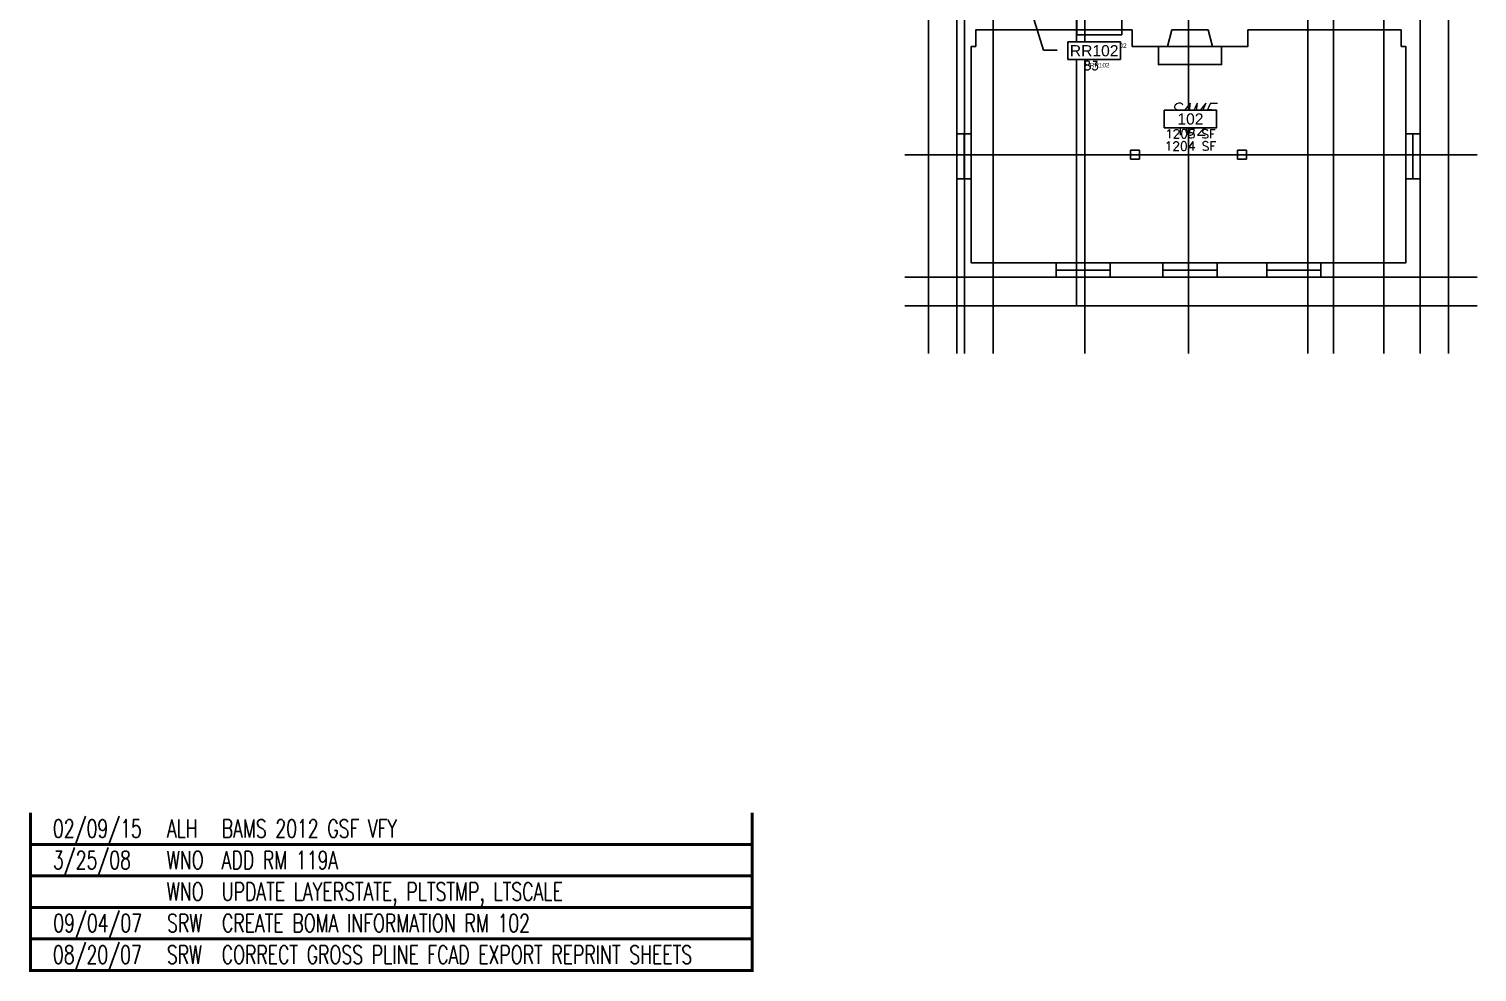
# Model space of a CAD drawing. Header units: inches. Extents: x 3065842 to 3066151, y 1245233 to 1245511.
# Drawn here: x 3065842.3 to 3066002.8, y 1245233.3 to 1245337.9 of the extents above; entities that cross this region are included whole.
import ezdxf
from ezdxf import colors
from ezdxf.entities.mleader import LeaderData, LeaderLine
from ezdxf.enums import TextEntityAlignment as Align
from ezdxf.math import Vec2, Vec3

# ---------------------------------------------------------------- set-up
doc = ezdxf.new("R2010")
doc.units = ezdxf.units.IN
doc.header["$MEASUREMENT"] = 0
doc.set_wipeout_variables(frame=1)
for name, color, linetype in [('A-ANNO-REVS', 1, 'Continuous'), ('A-ANNO-RMNO', 4, 'Continuous'), ('A-ANNO-RMNO-OLD', 4, 'Continuous'), ('A-ANNO-RMSF', 4, 'Continuous'), ('A-FLOR-LEVL', 3, 'Continuous'), ('A-GLAZ', 2, 'Continuous'), ('A-SPAC-ANOT', 7, 'Continuous'), ('A-SPAC-GROS', 6, 'Continuous'), ('A-SPAC-PPLN-AREA', 3, 'Continuous'), ('A-SPAC-RMBX', 4, 'Continuous'), ('A-SPAC-RMDR', 7, 'Continuous'), ('A-SPAC-RMNO', 4, 'Continuous'), ('A-SPAC-RMTW', 4, 'Continuous'), ('A-SPAC-WPBX', 4, 'Continuous'), ('A-WALL', 7, 'Continuous'), ('P-FIXT', 3, 'Continuous'), ('S-COLS', 5, 'Continuous'), ('S-GRID', 1, 'Continuous')]:
    doc.layers.add(name, color=color, linetype=linetype)
doc.styles.add('FAI1', font='arial.ttf')
doc.styles.add('REVISION', font='simplex', dxfattribs={"width": 0.7})
doc.styles.add('REVS', font='romans.shx', dxfattribs={"width": 0.7})
doc.styles.add('RMTAG-OLDNUM', font='complex.shx', dxfattribs={"oblique": 25, "height": 17})
doc.styles.add('RMTAG-RMNUM', font='simplex', dxfattribs={"height": 17})
doc.styles.add('RMTAG-SQFT', font='simplex', dxfattribs={"height": 12})
doc.styles.add('ROMANS', font='romans.shx')
doc.styles.add('SIMPLEX', font='simplex')

# ---------------------------------------------------------------- blocks, each defined once
blk = doc.blocks.new('RMTAG3')
at = {"layer": 'A-ANNO-RMNO', "style": 'RMTAG-RMNUM'}
blk.add_attdef('ROOM#', text='', height=17, dxfattribs=at).set_placement((0, 0), align=Align.BOTTOM_CENTER)
at = {"layer": 'A-ANNO-RMNO-OLD', "style": 'RMTAG-OLDNUM', "oblique": 25}
blk.add_attdef('OLDROOM#', text='', height=17, dxfattribs=at).set_placement((0, 25.5), align=Align.BOTTOM_CENTER)
at = {"layer": 'A-ANNO-RMSF', "style": 'RMTAG-SQFT'}
blk.add_attdef('SQ-FT', text='', height=12, dxfattribs=at).set_placement((0, -19), align=Align.BOTTOM_CENTER)
blk = doc.blocks.new('AWI002')
blk.add_line((-0.5, -1), (0.5, -1))
blk = doc.blocks.new('FMGRM1')
at = {"style": 'FAI1'}
for tag, p in [('DATA1', (0, -0.284)), ('DATA2', (0, -0.443)), ('DATA3', (0, -0.602)), ('DATA4', (0, -0.762)), ('DATA5', (0, -0.921))]:
    blk.add_attdef(tag, text='', height=0.117, dxfattribs=at).set_placement(p, align=Align.CENTER)
at = {"layer": 'A-SPAC-RMDR', "style": 'FAI1'}
blk.add_attdef('RMDOOR', text='', height=0.08, dxfattribs=at).set_placement((0, 0.257), align=Align.MIDDLE)
at = {"layer": 'A-SPAC-RMNO', "style": 'FAI1'}
blk.add_attdef('RMNUMB', text='', height=0.16, dxfattribs=at).set_placement((0, 0), align=Align.MIDDLE)
at = {"linetype": 'Continuous'}
blk.add_wipeout([(-0.375, -0.125), (0.375, -0.125), (0.375, 0.125), (-0.375, 0.125)], dxfattribs=at).dxf.layer = 'A-SPAC-WPBX'
at = {"layer": 'A-SPAC-RMBX', "linetype": 'Continuous'}
blk.add_lwpolyline([(-0.375, 0.125), (0.375, 0.125), (0.375, -0.125), (-0.375, -0.125)], close=True, dxfattribs=at)
blk = doc.blocks.new('14_revision')
at = {"const_width": 4}
blk.add_lwpolyline([(960, 42), (960, 0), (0, 0), (0, 42)], dxfattribs=at)
at = {"style": 'REVS', "width": 0.7}
for tag, p in [('REVDATE', (29.9, 21.1)), ('REVINITIALS', (181.4, 21.1)), ('REVREASON', (254.4, 21.1))]:
    blk.add_attdef(tag, text='', height=24, dxfattribs=at).set_placement(p, align=Align.MIDDLE_LEFT)
blk = doc.blocks.new('REVISION')
at = {"layer": 'A-ANNO-REVS', "const_width": 4}
blk.add_lwpolyline([(960, 42), (960, 0), (0, 0), (0, 42)], dxfattribs=at)
at = {"layer": 'A-ANNO-REVS', "style": 'REVISION', "width": 0.7}
for tag, p in [('REVDATE', (30.3, 9.1)), ('REVINITIALS', (181.7, 9.1)), ('REVREASON', (254.7, 9.1))]:
    blk.add_attdef(tag, p, '', height=24, dxfattribs=at)
blk = doc.blocks.new('_Dot')
at = {"color": 0, "linetype": 'ByBlock', "lineweight": -2}
blk.add_line((-0.5, 0), (-1, 0), dxfattribs=at)
at = {"color": 0, "linetype": 'ByBlock', "const_width": 0.5}
blk.add_lwpolyline([(-0.25, 0, 1), (0.25, 0, 1)], format="xyb", close=True, dxfattribs=at)

msp = doc.modelspace()

# ---------------------------------------------------------------- linework, layer by layer
at = {"layer": 'A-FLOR-LEVL'}
for p, q in [((3065958.48, 1245337.76), (3065958.48, 1245337.23)), ((3065963.48, 1245337.23), (3065958.48, 1245337.23)), ((3065963.48, 1245337.76), (3065963.48, 1245337.23))]:
    msp.add_line(p, q, dxfattribs=at)
at = {"layer": 'A-GLAZ'}
for p, q in [((3065945.19, 1245326.26), (3065945.19, 1245321.26)), ((3065946.77, 1245326.26), (3065946.77, 1245321.26)), ((3065994.93, 1245326.26), (3065994.93, 1245321.26)), ((3065996.52, 1245326.26), (3065996.52, 1245321.26)), ((3065956.19, 1245311.93), (3065962.19, 1245311.93)), ((3065968.02, 1245311.93), (3065974.02, 1245311.93)), ((3065979.52, 1245311.93), (3065985.52, 1245311.93)), ((3065956.19, 1245310.35), (3065962.19, 1245310.35)), ((3065968.02, 1245310.35), (3065974.02, 1245310.35)), ((3065979.52, 1245310.35), (3065985.52, 1245310.35))]:
    msp.add_line(p, q, dxfattribs=at)
at = {"layer": 'A-SPAC-PPLN-AREA'}
for points in [[(3065956.44, 1245356.14), (3065956.44, 1245359.1), (3065968.17, 1245359.1), (3065968.8, 1245359.1), (3065971.8, 1245359.1), (3065976.44, 1245359.1), (3065976.44, 1245348.76), (3065976.19, 1245348.76), (3065976.19, 1245348.18), (3065962.48, 1245348.18), (3065962.48, 1245346.68), (3065964.48, 1245346.68), (3065964.48, 1245340.23), (3065963.48, 1245340.23), (3065963.48, 1245337.76), (3065958.48, 1245337.76), (3065958.48, 1245340.23), (3065957.48, 1245340.23), (3065957.48, 1245346.68), (3065959.48, 1245346.68), (3065959.48, 1245348.18), (3065956.44, 1245348.18), (3065956.44, 1245351.14)], [(3065994.43, 1245337.76), (3065977.44, 1245337.76), (3065977.44, 1245335.93), (3065974.52, 1245335.93), (3065974.52, 1245333.93), (3065967.52, 1245333.93), (3065967.52, 1245335.93), (3065964.6, 1245335.93), (3065964.6, 1245337.76), (3065947.27, 1245337.76), (3065947.27, 1245335.93), (3065946.77, 1245335.93), (3065946.77, 1245311.93), (3065994.93, 1245311.93), (3065994.93, 1245335.93), (3065994.43, 1245335.93)]]:
    msp.add_lwpolyline(points, close=True, dxfattribs=at)
at = {"layer": 'A-WALL'}
for p, q in [((3065945.19, 1245348.01), (3065945.19, 1245310.35)), ((3065958.48, 1245337.76), (3065958.48, 1245340.23)), ((3065963.48, 1245340.23), (3065963.48, 1245337.76)), ((3065996.52, 1245339.35), (3065996.52, 1245310.35)), ((3065947.27, 1245337.76), (3065958.48, 1245337.76)), ((3065947.27, 1245335.93), (3065947.27, 1245337.76)), ((3065963.48, 1245337.76), (3065964.6, 1245337.76)), ((3065977.44, 1245337.76), (3065994.43, 1245337.76)), ((3065994.43, 1245337.76), (3065990.94, 1245337.76)), ((3065994.43, 1245337.76), (3065994.43, 1245335.93)), ((3065946.77, 1245335.93), (3065947.27, 1245335.93)), ((3065946.77, 1245311.93), (3065946.77, 1245335.93)), ((3065994.43, 1245335.93), (3065994.93, 1245335.93)), ((3065994.93, 1245311.93), (3065994.93, 1245335.93)), ((3065945.19, 1245326.26), (3065946.77, 1245326.26)), ((3065994.93, 1245326.26), (3065996.52, 1245326.26)), ((3065945.19, 1245321.26), (3065946.77, 1245321.26)), ((3065994.93, 1245321.26), (3065996.52, 1245321.26)), ((3065946.77, 1245311.93), (3065994.93, 1245311.93)), ((3065956.19, 1245310.35), (3065956.19, 1245311.93)), ((3065962.19, 1245310.35), (3065962.19, 1245311.93)), ((3065968.02, 1245311.93), (3065968.02, 1245310.35)), ((3065974.02, 1245311.93), (3065974.02, 1245310.35)), ((3065979.52, 1245310.35), (3065979.52, 1245311.93)), ((3065985.52, 1245310.35), (3065985.52, 1245311.93)), ((3065996.52, 1245310.35), (3065945.19, 1245310.35))]:
    msp.add_line(p, q, dxfattribs=at)
at = {"layer": 'P-FIXT'}
for p, q in [((3065964.6, 1245335.93), (3065964.6, 1245337.76)), ((3065968.52, 1245335.93), (3065969.02, 1245337.76)), ((3065969.02, 1245337.76), (3065973.02, 1245337.76)), ((3065973.52, 1245335.93), (3065973.02, 1245337.76)), ((3065977.44, 1245335.93), (3065977.44, 1245337.76)), ((3065964.6, 1245335.93), (3065977.44, 1245335.93)), ((3065967.52, 1245335.93), (3065967.52, 1245333.93)), ((3065974.52, 1245335.93), (3065974.52, 1245333.93)), ((3065967.52, 1245333.93), (3065974.52, 1245333.93))]:
    msp.add_line(p, q, dxfattribs=at)
at = {"layer": 'S-COLS'}
for p, q in [((3065964.44, 1245323.43), (3065964.44, 1245324.43)), ((3065964.44, 1245324.43), (3065965.44, 1245324.43)), ((3065965.44, 1245324.43), (3065965.44, 1245323.43)), ((3065977.27, 1245324.43), (3065976.27, 1245324.43)), ((3065976.27, 1245324.43), (3065976.27, 1245323.43)), ((3065977.27, 1245323.43), (3065977.27, 1245324.43)), ((3065965.44, 1245323.43), (3065964.44, 1245323.43)), ((3065976.27, 1245323.43), (3065977.27, 1245323.43))]:
    msp.add_line(p, q, dxfattribs=at)
at = {"layer": 'S-GRID'}
for p, q in [((3065942.02, 1245508.18), (3065942.02, 1245301.9)), ((3065945.19, 1245508.18), (3065945.19, 1245301.9)), ((3065946.02, 1245508.18), (3065946.02, 1245301.9)), ((3065949.19, 1245508.18), (3065949.19, 1245301.9)), ((3065958.44, 1245307.18), (3065958.44, 1245508.18)), ((3065970.85, 1245508.18), (3065970.85, 1245301.9)), ((3065984.1, 1245508.18), (3065984.1, 1245301.9)), ((3065986.94, 1245508.18), (3065986.94, 1245301.9)), ((3065992.52, 1245508.18), (3065992.52, 1245301.9)), ((3065996.52, 1245508.18), (3065996.52, 1245301.9)), ((3065999.69, 1245508.18), (3065999.69, 1245301.9)), ((3065959.35, 1245499.18), (3065959.35, 1245301.9)), ((3066002.84, 1245323.93), (3065939.4, 1245323.93)), ((3066002.84, 1245310.35), (3065939.4, 1245310.35)), ((3066002.84, 1245307.18), (3065939.4, 1245307.18))]:
    msp.add_line(p, q, dxfattribs=at)

# ---------------------------------------------------------------- block references
at = {"layer": 'A-ANNO-REVS', "xscale": 0.08333333333333333, "yscale": 0.08333333333333333, "zscale": 0.08333333333333333}
for name, p, values in [('14_revision', (3065842.5, 1245247.45), {'REVREASON': 'BAMS 2012 GSF VFY', 'REVINITIALS': 'ALH', 'REVDATE': '02/09/15'}), ('14_revision', (3065842.5, 1245243.95), {'REVREASON': 'ADD RM 119A', 'REVINITIALS': 'WNO', 'REVDATE': '3/25/08'}), ('14_revision', (3065842.5, 1245240.45), {'REVREASON': 'UPDATE LAYERSTATE, PLTSTMP, LTSCALE', 'REVINITIALS': 'WNO'}), ('REVISION', (3065842.5, 1245236.96), {'REVDATE': '09/04/07', 'REVINITIALS': 'SRW', 'REVREASON': 'CREATE BOMA INFORMATION RM 102'}), ('14_revision', (3065842.5, 1245233.46), {'REVREASON': 'CORRECT GROSS PLINE FCAD EXPORT REPRINT SHEETS', 'REVINITIALS': 'SRW', 'REVDATE': '08/20/07'})]:
    msp.add_blockref(name, p, dxfattribs=at).add_auto_attribs(values)
at = {"layer": 'A-ANNO-RMNO', "xscale": 0.08333333333333333, "yscale": 0.08333333333333333, "zscale": 0.08333333333333333}
msp.add_blockref('RMTAG3', (3065971.07, 1245325.66), dxfattribs=at).add_auto_attribs({'OLDROOM#': 'SAME', 'ROOM#': '102', 'SQ-FT': '1204 SF'})
at = {"layer": 'A-GLAZ', "zscale": 3}
for p, xscale, yscale, rotation in [((3065946.77, 1245323.76), -5, 0.7916666666666666, 270), ((3065996.52, 1245323.76), -5, 0.79177075, 270), ((3065959.19, 1245310.35), 6, 0.7916666666666644, 180), ((3065971.02, 1245310.35), 6, 0.7916666666666644, 180), ((3065982.52, 1245310.35), 6, 0.7916666666666666, 180)]:
    msp.add_blockref('AWI002', p, dxfattribs=dict(at, xscale=xscale, yscale=yscale, rotation=rotation))

# ---------------------------------------------------------------- next in the draw order: block references
at = {"layer": 'A-SPAC-RMTW'}
ref = msp.add_blockref('FMGRM1', (3065971.07, 1245327.89), dxfattribs=dict(at, xscale=7.75, yscale=7.75, zscale=7.75))
ref.add_attrib('RMNUMB', '102', dxfattribs={"layer": 'A-SPAC-RMNO', "height": 1.24, "style": 'FAI1'}).set_placement((3065971.07, 1245327.89), align=Align.MIDDLE)
ref.add_attrib('RMDOOR', '102', dxfattribs={"layer": 'A-SPAC-RMDR', "height": 0.5, "style": 'FAI1'}).set_placement((3065963.41, 1245336.02), align=Align.MIDDLE)

# ---------------------------------------------------------------- next in the draw order: block references
ref = msp.add_blockref('FMGRM1', (3065960.4, 1245335.46), dxfattribs=dict(at, xscale=7.75, yscale=7.75, zscale=7.75))
ref.add_attrib('RMNUMB', 'RR102', dxfattribs={"layer": 'A-SPAC-RMNO', "height": 1.24, "style": 'FAI1'}).set_placement((3065960.4, 1245335.46), align=Align.MIDDLE)
ref.add_attrib('RMDOOR', 'RR102', dxfattribs={"layer": 'A-SPAC-RMDR', "height": 0.5, "style": 'FAI1'}).set_placement((3065961.01, 1245333.86), align=Align.MIDDLE)

# ---------------------------------------------------------------- next in the draw order: texts
at = {"layer": 'A-SPAC-ANOT', "style": 'ROMANS'}
msp.add_text('1205 SF', height=0.974, dxfattribs=at).set_placement((3065971.07, 1245325.75), align=Align.CENTER)

# ---------------------------------------------------------------- next in the draw order: linework, layer by layer
at = {"layer": 'A-SPAC-GROS'}
msp.add_lwpolyline([(3065949.19, 1245359.18), (3065949.19, 1245357.35), (3065950.1, 1245357.35), (3065950.1, 1245349.85), (3065949.19, 1245349.85), (3065949.19, 1245348.01), (3065945.19, 1245348.01), (3065945.19, 1245310.35), (3065996.52, 1245310.35), (3065996.52, 1245339.35), (3065992.52, 1245339.35), (3065992.52, 1245499.18), (3065984.1, 1245499.18), (3065984.1, 1245508.18), (3065961.27, 1245508.18), (3065961.27, 1245499.18), (3065949.19, 1245499.18)], close=True, dxfattribs=at)

# ---------------------------------------------------------------- next in the draw order: texts
at = {"layer": 'A-SPAC-ANOT', "style": 'ROMANS'}
msp.add_text('83 ', height=0.974, dxfattribs=at).set_placement((3065960.4, 1245333.32), align=Align.CENTER)

# ---------------------------------------------------------------- next in the draw order: leaders
at = {"layer": 'A-SPAC-RMTW'}
ml = msp.add_multileader_mtext('Standard', dxfattribs=at)
ml.set_content('', color=256, style='SIMPLEX')
ml.set_leader_properties()
ml.set_arrow_properties(name='DOT')
ml.build(insert=Vec2(0, 0))
ml.multileader.update_dxf_attribs({"text_left_attachment_type": 2, "text_right_attachment_type": 2, "dogleg_length": 0.0938, "arrow_head_size": 0.75, "scale": 192})
ctx = ml.context
ctx.base_point, ctx.scale, ctx.char_height, ctx.arrow_head_size, ctx.landing_gap_size, ctx.plane_origin = Vec3(3065956.28, 1245335.53), 192, 1.5, 0.75, 0.5, Vec3(3065953.02, 1245341.21)
ctx.left_attachment, ctx.right_attachment = 2, 2
notes = []
notes.append((ctx, [(0, (1, 1, 0), (3065954.78, 1245335.53), (1, 0), 1.5, [(0, [(3065953.02, 1245341.21)], 0, [])])]))
ctx.mtext.insert, ctx.mtext.flow_direction = Vec3(3065956.78, 1245336.28), 5
for ctx, leaders in notes:
    for number, flags, end, landing, length, lines in leaders:
        leader = LeaderData()
        leader.index, (leader.has_last_leader_line, leader.has_dogleg_vector, leader.attachment_direction) = number, flags
        leader.last_leader_point, leader.dogleg_vector, leader.dogleg_length = Vec3(end), Vec3(landing), length
        for number, points, colour, breaks in lines:
            line = LeaderLine()
            line.index, line.vertices, line.color, line.breaks = number, Vec3.list(points), colors.encode_raw_color(colour), breaks
            leader.lines.append(line)
        ctx.leaders.append(leader)

doc.saveas('drawing.dxf')
